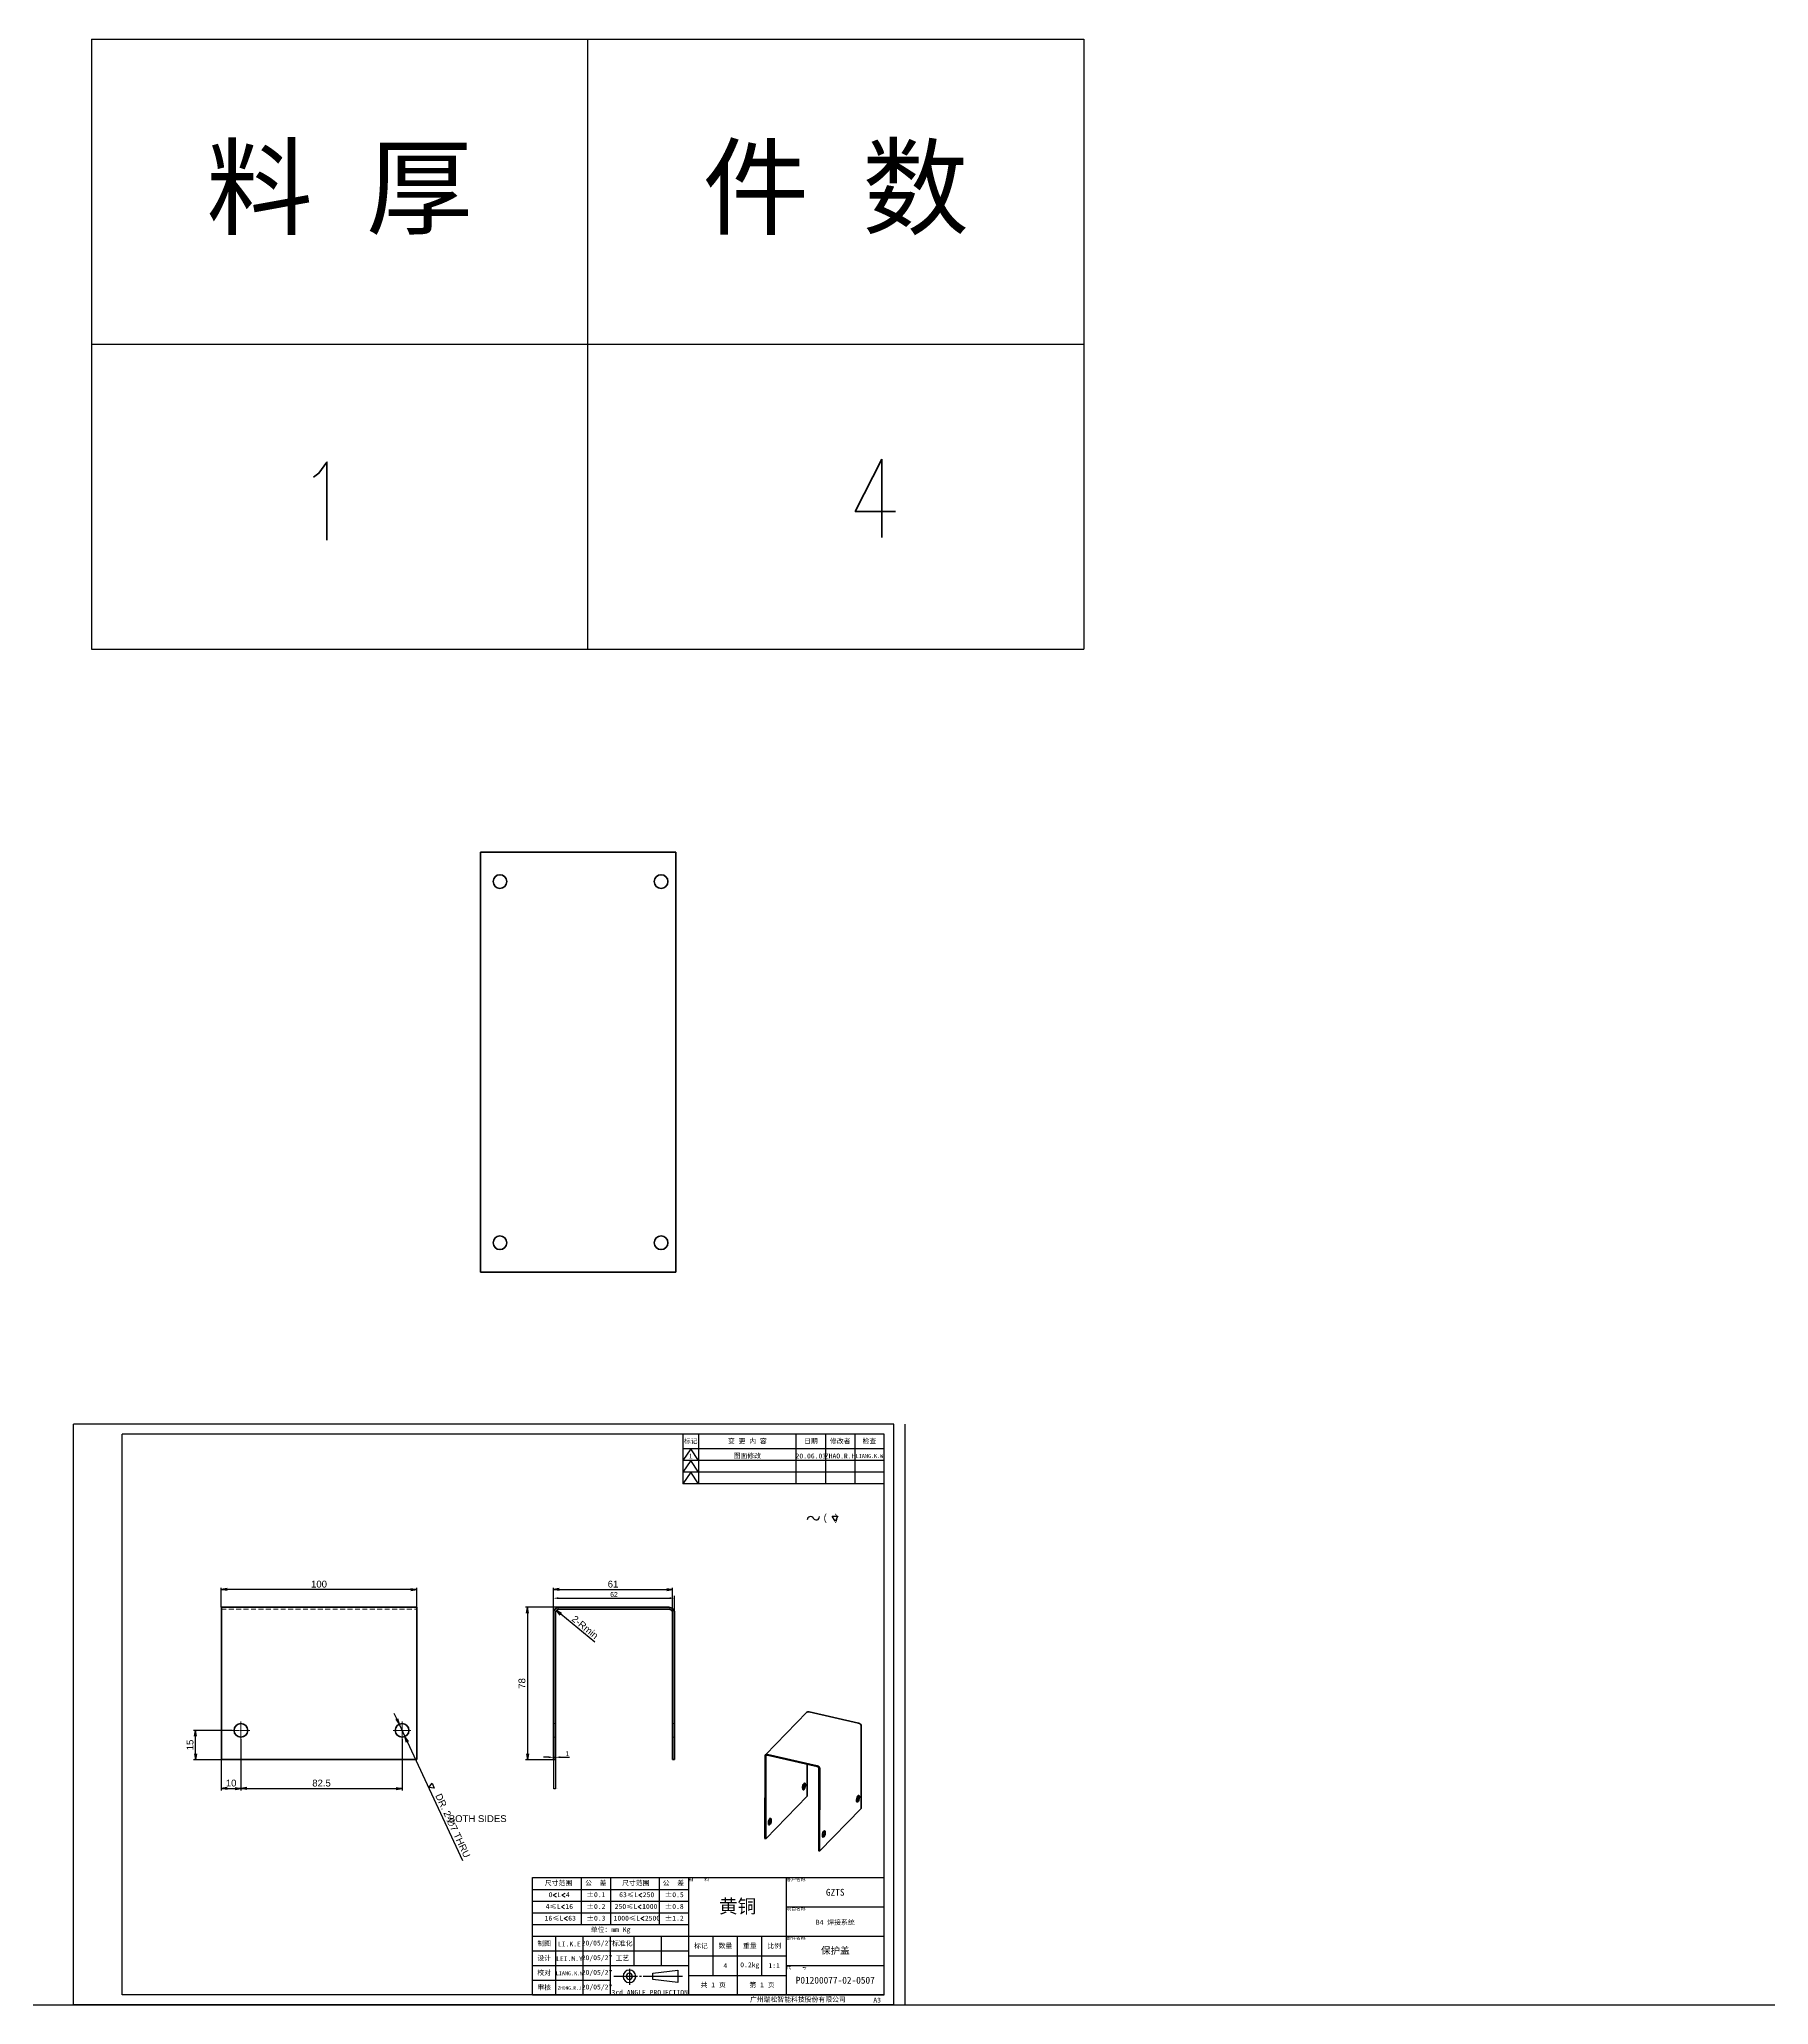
# Model space of a CAD drawing. Header units: millimetres. Extents: x -1727 to 307751, y -105919 to 6637.
# Drawn here: x 27867 to 28753, y -8118 to -7112 of the extents above; entities that cross this region are included whole.
import ezdxf
from ezdxf.enums import TextEntityAlignment as Align

# ---------------------------------------------------------------- set-up
doc = ezdxf.new("R2010")
doc.units = ezdxf.units.MM
doc.linetypes.add('CENTER-HOKUTO', pattern=[23, 20, -1, 1, -1])
doc.linetypes.add('HIDDEN-HOKUTO', pattern=[3.8, 2.5, -1.3])
for name, color, linetype in [('AM_7', 2, 'CENTER-HOKUTO'), ('AM_HID', 1, 'HIDDEN-HOKUTO'), ('AM_VIS', 7, 'Continuous'), ('TITLE_FRAME', 7, 'Continuous'), ('WORD_DIM', 253, 'Continuous')]:
    doc.layers.add(name, color=color, linetype=linetype)
doc.layers.add('SOLID LINE', color=7, linetype='Continuous', lineweight=30)
doc.styles.add('DIM', font='txt.shx', dxfattribs={"width": 0.8, "bigfont": 'bigfont.shx'})
doc.styles.get("Standard").update_dxf_attribs({"font": 'arial.ttf'})
doc.dimstyles.new('ISO-25', dxfattribs={"dimtxt": 2.5, "dimasz": 2.5, "dimexe": 1.25, "dimexo": 0.625, "dimtad": 1, "dimtxsty": 'Standard', "dimcen": 2.5, "dimadec": 0, "dimazin": 0, "dimtfac": 1, "dimtmove": 0, "dimatfit": 3, "dimfxl": 0, "dimarcsym": 0})
doc.dimstyles.new('RS-1-1', dxfattribs={"dimtxt": 3.5, "dimasz": 3, "dimexe": 1, "dimexo": 0, "dimgap": 1, "dimtad": 3, "dimdsep": 46, "dimtxsty": 'Standard', "dimblk1": 'OPEN', "dimblk2": 'OPEN', "dimsah": 1, "dimcen": 0, "dimclrd": 256, "dimclre": 256, "dimclrt": 3, "dimadec": 0, "dimazin": 0, "dimtfac": 1, "dimtmove": 0, "dimatfit": 3, "dimfxl": 0, "dimtolj": 1, "dimtzin": 0, "dimarcsym": 0})
doc.dimstyles.new('RS-1-1$3', dxfattribs={"dimtxt": 3.5, "dimasz": 3, "dimexe": 1, "dimexo": 0, "dimgap": 1, "dimtad": 3, "dimtih": 1, "dimtoh": 1, "dimdsep": 46, "dimtxsty": 'Standard', "dimblk1": 'OPEN', "dimblk2": 'OPEN', "dimsah": 1, "dimcen": 0, "dimclrd": 256, "dimclre": 256, "dimclrt": 3, "dimadec": 0, "dimazin": 0, "dimtfac": 1, "dimtmove": 0, "dimatfit": 3, "dimfxl": 0, "dimtolj": 1, "dimtzin": 0, "dimarcsym": 0})
doc.dimstyles.get("Standard").update_dxf_attribs({"dimtxt": 0.18, "dimasz": 0.18, "dimexe": 0.18, "dimexo": 0.0625, "dimgap": 0.09, "dimtad": 0, "dimtih": 1, "dimtoh": 1, "dimdec": 4, "dimzin": 0, "dimdsep": 46, "dimtxsty": 'Standard', "dimcen": 0.09, "dimadec": 0, "dimazin": 0, "dimtfac": 1, "dimtdec": 4, "dimtofl": 0, "dimtmove": 0, "dimatfit": 3, "dimfxl": 0, "dimtolj": 1, "dimtzin": 0, "dimarcsym": 0})

# ---------------------------------------------------------------- blocks, each defined once
blk = doc.blocks.new('A$C346D7300')
at = {"color": 7, "lineweight": 35}
for p, q in [((-55.4, 98.3), (-13, 142)), ((39.9, 131), (-10.8, 142.5)), ((42.4, 43.7), (42.6, 127.7)), ((-56.1, 12.8), (-55.9, 96.9)), ((-55, 96.7), (-55.2, 12.6)), ((-2.5, 87.3), (-53.2, 98.9)), ((-2.5, 86.4), (-53.2, 98)), ((-12.8, 88.8), (-12.8, 56.3)), ((-0.7, 84.3), (-0.9, 0.2)), ((0, 0), (0.2, 84.1)), ((-12.8, 56.3), (-55.2, 12.6)), ((0, 0), (42.4, 43.7))]:
    blk.add_line(p, q, dxfattribs=at)
at = {"color": 7, "lineweight": 35, "ltscale": 0.023238}
blk.add_line((-55.2, 12.6), (-56.1, 12.8), dxfattribs=at)
at = {"color": 7, "lineweight": 35, "ltscale": 0.02319}
blk.add_line((0, 0), (-0.9, 0.2), dxfattribs=at)
at = {"color": 7, "lineweight": 35}
for centre, major_axis, ratio, start_param, end_param in [((-10.8, 139.9), (2.15, -2.09), 0.793457, 2.224818, 3.141612), ((39.9, 128.3), (-2.15, 2.09), 0.793457, 3.795614, 5.36641), ((-53.2, 96.3), (2.15, -2.09), 0.793457, 3.141612, 3.795614), ((-53.2, 96.3), (2.15, -2.09), 0.793457, 2.224818, 3.141612), ((-53.2, 96.3), (1.44, -1.39), 0.793457, 3.141612, 3.795614), ((-53.2, 96.3), (1.44, -1.39), 0.793457, 2.224818, 3.141612), ((-2.5, 84.7), (-2.15, 2.09), 0.793457, 3.795614, 5.36641), ((-2.5, 84.7), (1.44, -1.39), 0.793457, 0.654021, 2.224818), ((-16, 66.1), (-0.78, -3.41), 0.370278, 3.141553, 6.283146), ((-16.9, 66.3), (-0.78, -3.41), 0.370278, 0.366467, 2.617639), ((-16, 66.1), (-0.78, -3.41), 0.370278, 6.283146, 8.900825), ((-16.9, 66.3), (-0.78, -3.41), 0.370278, 2.617639, 2.775188), ((-16, 66.1), (-0.78, -3.41), 0.370278, 2.617639, 3.141553), ((39.3, 53.5), (0.78, 3.41), 0.370278, 0.000039, 3.141631), ((38.4, 53.7), (0.78, 3.41), 0.370278, 3.508089, 4.759232), ((39.3, 53.5), (0.78, 3.41), 0.370278, 3.141631, 4.759232), ((38.4, 53.7), (0.78, 3.41), 0.370278, 4.759232, 5.916789), ((39.3, 53.5), (0.78, 3.41), 0.370278, 4.759232, 6.283224), ((-51, 30.1), (-0.78, -3.41), 0.370278, 3.141553, 6.283146), ((-51.9, 30.3), (-0.78, -3.41), 0.370278, 0.366467, 2.617639), ((-51, 30.1), (-0.78, -3.41), 0.370278, 6.283146, 8.900825), ((-51.9, 30.3), (-0.78, -3.41), 0.370278, 2.617639, 2.775188), ((-51, 30.1), (-0.78, -3.41), 0.370278, 2.617639, 3.141553), ((4.3, 17.5), (0.78, 3.41), 0.370278, 0.000039, 1.617639), ((3.4, 17.7), (0.78, 3.41), 0.370278, 3.508089, 5.916789), ((4.3, 17.5), (0.78, 3.41), 0.370278, 3.141631, 6.283224), ((4.3, 17.5), (0.78, 3.41), 0.370278, 1.617639, 3.141631)]:
    blk.add_ellipse(centre, major_axis=major_axis, ratio=ratio, start_param=start_param, end_param=end_param, dxfattribs=at)
blk = doc.blocks.new('_OPEN')
at = {"color": 0}
for p, q in [((-1, 0.17), (0, 0)), ((-1, -0.17), (0, 0)), ((0, 0), (-1, 0))]:
    blk.add_line(p, q, dxfattribs=at)
blk = doc.blocks.new('*D509')
at = {"layer": 'DEFPOINTS', "color": 0, "ltscale": 12, "transparency": 16777216}
for p in [(28191.6, -7905.7), (28130.6, -7917.7), (28191.6, -7917.7)]:
    blk.add_point(p, dxfattribs=at)
at = {"layer": 'WORD_DIM', "lineweight": -2, "ltscale": 12, "transparency": 16777216}
for p, q in [((28130.6, -7917.7), (28130.6, -7904.7)), ((28133.6, -7905.7), (28188.6, -7905.7)), ((28191.6, -7917.7), (28191.6, -7904.7))]:
    blk.add_line(p, q, dxfattribs=at)
at = {"layer": 'WORD_DIM', "lineweight": -2, "ltscale": 12, "transparency": 16777216, "xscale": 3, "yscale": 3, "zscale": 3, "rotation": 180}
blk.add_blockref('_OPEN', (28130.6, -7905.7), dxfattribs=at)
at = {"layer": 'WORD_DIM', "lineweight": -2, "ltscale": 12, "transparency": 16777216, "xscale": 3, "yscale": 3, "zscale": 3}
blk.add_blockref('_OPEN', (28191.6, -7905.7), dxfattribs=at)
at = {"layer": 'WORD_DIM', "color": 3, "ltscale": 12, "transparency": 16777216, "insert": (28161.1, -7902.9), "char_height": 3.5, "attachment_point": 5}
blk.add_mtext('\\A1;61', dxfattribs=at)
blk = doc.blocks.new('*D510')
at = {"layer": 'DEFPOINTS', "color": 0, "ltscale": 12, "transparency": 16777216}
for p in [(28133.6, -7914.7), (28117.3, -7992.7), (28130.6, -7992.7)]:
    blk.add_point(p, dxfattribs=at)
at = {"layer": 'WORD_DIM', "lineweight": -2, "ltscale": 12, "transparency": 16777216}
for p, q in [((28133.6, -7914.7), (28116.3, -7914.7)), ((28117.3, -7917.7), (28117.3, -7989.7)), ((28130.6, -7992.7), (28116.3, -7992.7))]:
    blk.add_line(p, q, dxfattribs=at)
at = {"layer": 'WORD_DIM', "lineweight": -2, "ltscale": 12, "transparency": 16777216, "xscale": 3, "yscale": 3, "zscale": 3}
for p, rotation in [((28117.3, -7914.7), 90), ((28117.3, -7992.7), 270)]:
    blk.add_blockref('_OPEN', p, dxfattribs=dict(at, rotation=rotation))
at = {"layer": 'WORD_DIM', "color": 3, "ltscale": 12, "transparency": 16777216, "insert": (28114.5, -7953.7), "char_height": 3.5, "attachment_point": 5, "rotation": 90}
blk.add_mtext('\\A1;78', dxfattribs=at)
blk = doc.blocks.new('*D511')
at = {"layer": 'DEFPOINTS', "color": 0, "ltscale": 12, "transparency": 16777216}
for p in [(27960.6, -7905.7), (27960.6, -7914.7), (28060.6, -7914.7)]:
    blk.add_point(p, dxfattribs=at)
at = {"layer": 'WORD_DIM', "lineweight": -2, "ltscale": 12, "transparency": 16777216}
for p, q in [((27960.6, -7914.7), (27960.6, -7904.7)), ((28057.6, -7905.7), (27963.6, -7905.7)), ((28060.6, -7914.7), (28060.6, -7904.7))]:
    blk.add_line(p, q, dxfattribs=at)
at = {"layer": 'WORD_DIM', "lineweight": -2, "ltscale": 12, "transparency": 16777216, "xscale": 3, "yscale": 3, "zscale": 3, "rotation": 180}
blk.add_blockref('_OPEN', (27960.6, -7905.7), dxfattribs=at)
at = {"layer": 'WORD_DIM', "lineweight": -2, "ltscale": 12, "transparency": 16777216, "xscale": 3, "yscale": 3, "zscale": 3}
blk.add_blockref('_OPEN', (28060.6, -7905.7), dxfattribs=at)
at = {"layer": 'WORD_DIM', "color": 3, "ltscale": 12, "transparency": 16777216, "insert": (28010.6, -7902.9), "char_height": 3.5, "attachment_point": 5}
blk.add_mtext('\\A1;100', dxfattribs=at)
blk = doc.blocks.new('*D512')
at = {"layer": 'DEFPOINTS', "color": 0, "ltscale": 12, "transparency": 16777216}
for p in [(28132.1, -7916.4), (28133.6, -7917.7)]:
    blk.add_point(p, dxfattribs=at)
at = {"layer": 'WORD_DIM', "lineweight": -2, "ltscale": 12, "transparency": 16777216}
blk.add_line((28151.8, -7932.5), (28134.4, -7918.3), dxfattribs=at)
at = {"layer": 'WORD_DIM', "lineweight": -2, "ltscale": 12, "transparency": 16777216, "xscale": 3, "yscale": 3, "zscale": 3, "rotation": 140.8085792131847}
blk.add_blockref('_OPEN', (28132.1, -7916.4), dxfattribs=at)
at = {"layer": 'WORD_DIM', "color": 3, "ltscale": 12, "transparency": 16777216, "insert": (28146.8, -7924.9), "char_height": 3.5, "attachment_point": 5, "rotation": 320.8086}
blk.add_mtext('\\A1;2-Rmin', dxfattribs=at)
blk = doc.blocks.new('*D513')
at = {"layer": 'DEFPOINTS', "color": 0, "ltscale": 12, "transparency": 16777216}
for p in [(27970.6, -7982.2), (27960.6, -7992.7), (27970.6, -8007.5)]:
    blk.add_point(p, dxfattribs=at)
at = {"layer": 'WORD_DIM', "lineweight": -2, "ltscale": 12, "transparency": 16777216}
for p, q in [((27970.6, -7982.2), (27970.6, -8008.5)), ((27960.6, -7992.7), (27960.6, -8008.5)), ((27963.6, -8007.5), (27967.6, -8007.5))]:
    blk.add_line(p, q, dxfattribs=at)
at = {"layer": 'WORD_DIM', "lineweight": -2, "ltscale": 12, "transparency": 16777216, "xscale": 3, "yscale": 3, "zscale": 3, "rotation": 180}
blk.add_blockref('_OPEN', (27960.6, -8007.5), dxfattribs=at)
at = {"layer": 'WORD_DIM', "lineweight": -2, "ltscale": 12, "transparency": 16777216, "xscale": 3, "yscale": 3, "zscale": 3}
blk.add_blockref('_OPEN', (27970.6, -8007.5), dxfattribs=at)
at = {"layer": 'WORD_DIM', "color": 3, "ltscale": 12, "transparency": 16777216, "insert": (27965.6, -8004.7), "char_height": 3.5, "attachment_point": 5}
blk.add_mtext('\\A1;10', dxfattribs=at)
blk = doc.blocks.new('*D514')
at = {"layer": 'DEFPOINTS', "color": 0, "ltscale": 12, "transparency": 16777216}
for p in [(27970.6, -7982.2), (28053.1, -7982.2), (28053.1, -8007.5)]:
    blk.add_point(p, dxfattribs=at)
at = {"layer": 'WORD_DIM', "lineweight": -2, "ltscale": 12, "transparency": 16777216}
for p, q in [((27970.6, -7982.2), (27970.6, -8008.5)), ((28053.1, -7982.2), (28053.1, -8008.5)), ((27973.6, -8007.5), (28050.1, -8007.5))]:
    blk.add_line(p, q, dxfattribs=at)
at = {"layer": 'WORD_DIM', "lineweight": -2, "ltscale": 12, "transparency": 16777216, "xscale": 3, "yscale": 3, "zscale": 3, "rotation": 180}
blk.add_blockref('_OPEN', (27970.6, -8007.5), dxfattribs=at)
at = {"layer": 'WORD_DIM', "lineweight": -2, "ltscale": 12, "transparency": 16777216, "xscale": 3, "yscale": 3, "zscale": 3}
blk.add_blockref('_OPEN', (28053.1, -8007.5), dxfattribs=at)
at = {"layer": 'WORD_DIM', "color": 3, "ltscale": 12, "transparency": 16777216, "insert": (28011.9, -8004.7), "char_height": 3.5, "attachment_point": 5}
blk.add_mtext('\\A1;82.5', dxfattribs=at)
blk = doc.blocks.new('*D515')
at = {"layer": 'DEFPOINTS', "color": 0, "ltscale": 12, "transparency": 16777216}
for p in [(27947.4, -7977.7), (27966.1, -7977.7), (27960.6, -7992.7)]:
    blk.add_point(p, dxfattribs=at)
at = {"layer": 'WORD_DIM', "lineweight": -2, "ltscale": 12, "transparency": 16777216}
for p, q in [((27966.1, -7977.7), (27946.4, -7977.7)), ((27947.4, -7989.7), (27947.4, -7980.7)), ((27960.6, -7992.7), (27946.4, -7992.7))]:
    blk.add_line(p, q, dxfattribs=at)
at = {"layer": 'WORD_DIM', "lineweight": -2, "ltscale": 12, "transparency": 16777216, "xscale": 3, "yscale": 3, "zscale": 3}
for p, rotation in [((27947.4, -7977.7), 90), ((27947.4, -7992.7), 270)]:
    blk.add_blockref('_OPEN', p, dxfattribs=dict(at, rotation=rotation))
at = {"layer": 'WORD_DIM', "color": 3, "ltscale": 12, "transparency": 16777216, "insert": (27944.6, -7985.2), "char_height": 3.5, "attachment_point": 5, "rotation": 90}
blk.add_mtext('\\A1;15', dxfattribs=at)
blk = doc.blocks.new('*D516')
at = {"layer": 'DEFPOINTS', "color": 0, "ltscale": 12, "transparency": 16777216}
for p in [(28051.6, -7974.5), (28054.6, -7980.9)]:
    blk.add_point(p, dxfattribs=at)
at = {"layer": 'WORD_DIM', "lineweight": -2, "ltscale": 12, "transparency": 16777216}
for p, q in [((28050.4, -7971.8), (28049.1, -7969.1)), ((28051.6, -7974.5), (28054.6, -7980.9)), ((28084.2, -8044.4), (28055.9, -7983.6))]:
    blk.add_line(p, q, dxfattribs=at)
at = {"layer": 'WORD_DIM', "lineweight": -2, "ltscale": 12, "transparency": 16777216, "xscale": 3, "yscale": 3, "zscale": 3}
for p, rotation in [((28051.6, -7974.5), 294.9598721594728), ((28054.6, -7980.9), 114.9598721594728)]:
    blk.add_blockref('_OPEN', p, dxfattribs=dict(at, rotation=rotation))
at = {"layer": 'WORD_DIM', "color": 3, "ltscale": 12, "transparency": 16777216, "insert": (28079, -8026.5), "char_height": 3.5, "attachment_point": 5, "rotation": 294.9599}
blk.add_mtext('\\A1;DR. 2-∅7 THRU', dxfattribs=at)
blk = doc.blocks.new('shiage1')
at = {"layer": 'WORD_DIM', "color": 3, "linetype": 'Continuous'}
for p, q in [((0, 0), (-1.4, 2.5)), ((-1.4, 2.5), (1.4, 2.5)), ((1.4, 2.5), (0, 0))]:
    blk.add_line(p, q, dxfattribs=at)
blk = doc.blocks.new('*D517')
at = {"layer": 'DEFPOINTS', "color": 0, "linetype": 'Continuous', "ltscale": 5, "transparency": 16777216}
for p in [(28130.6, -7992.7), (28131.6, -7992.7), (28131.6, -8007.5)]:
    blk.add_point(p, dxfattribs=at)
at = {"layer": 'WORD_DIM', "color": 0, "linetype": 'Continuous', "lineweight": -2, "ltscale": 5, "transparency": 16777216}
for p, q in [((28130.6, -7992.8), (28130.6, -8007.7)), ((28131.6, -7992.8), (28131.6, -8007.7)), ((28130.8, -8007.5), (28131.4, -8007.5)), ((28131.6, -8007.5), (28131.8, -8007.5))]:
    blk.add_line(p, q, dxfattribs=at)
at = {"layer": 'WORD_DIM', "color": 0, "linetype": 'Continuous', "ltscale": 5, "transparency": 16777216}
for points in [[(28130.8, -8007.5), (28130.8, -8007.6), (28130.6, -8007.5)], [(28131.4, -8007.5), (28131.4, -8007.6), (28131.6, -8007.5)]]:
    blk.add_solid(points, dxfattribs=at)
at = {"layer": 'WORD_DIM', "color": 0, "linetype": 'Continuous', "ltscale": 5, "transparency": 16777216, "insert": (28132.3, -8007.5), "char_height": 0.18, "attachment_point": 5}
blk.add_mtext('\\A1;t1.0000', dxfattribs=at)
blk = doc.blocks.new('shiage0')
at = {"layer": 'WORD_DIM', "color": 3, "linetype": 'Continuous'}
for centre, start, end in [((1.7, 0), 30, 180), ((4.6, 1.7), 210, 0)]:
    blk.add_arc(centre, 1.69, start, end, dxfattribs=at)
blk = doc.blocks.new('12')
at = {"layer": 'TITLE_FRAME', "color": 3, "linetype": 'Continuous'}
blk.add_lwpolyline([(20.5, 3), (19, 5.5), (21.9, 5.5)], close=True, dxfattribs=at)
blk.add_blockref('shiage0', (6.2, 3.6), dxfattribs=at)
blk.add_text('(   )', height=3.5, dxfattribs=at).set_placement((14.6, 3.1))
blk = doc.blocks.new('*D518')
at = {"color": 0, "lineweight": -2, "transparency": 16777216}
for p, q in [((28128.1, -7991.5), (28125.6, -7991.5)), ((28130.6, -7992.1), (28130.6, -7990.2)), ((28130.6, -7991.5), (28131.6, -7991.5)), ((28131.6, -7992.1), (28131.6, -7990.2)), ((28134.1, -7991.5), (28138.8, -7991.5))]:
    blk.add_line(p, q, dxfattribs=at)
at = {"color": 0, "transparency": 16777216}
for points in [[(28128.1, -7991), (28128.1, -7991.9), (28130.6, -7991.5)], [(28134.1, -7991), (28134.1, -7991.9), (28131.6, -7991.5)]]:
    blk.add_solid(points, dxfattribs=at)
at = {"layer": 'DEFPOINTS', "color": 0, "transparency": 16777216}
for p in [(28130.6, -7992.7), (28131.6, -7991.5), (28131.6, -7992.7)]:
    blk.add_point(p, dxfattribs=at)
at = {"color": 0, "transparency": 16777216, "insert": (28137.7, -7989.6), "char_height": 2.5, "attachment_point": 5}
blk.add_mtext('1', dxfattribs=at)
blk = doc.blocks.new('*D519')
at = {"color": 0, "lineweight": -2, "transparency": 16777216}
for p, q in [((28130.6, -7917.1), (28130.6, -7908.8)), ((28133.1, -7910.1), (28190.1, -7910.1)), ((28192.6, -7917.1), (28192.6, -7908.8))]:
    blk.add_line(p, q, dxfattribs=at)
at = {"color": 0, "transparency": 16777216}
for points in [[(28133.1, -7909.6), (28133.1, -7910.5), (28130.6, -7910.1)], [(28190.1, -7909.6), (28190.1, -7910.5), (28192.6, -7910.1)]]:
    blk.add_solid(points, dxfattribs=at)
at = {"layer": 'DEFPOINTS', "color": 0, "transparency": 16777216}
for p in [(28192.6, -7910.1), (28130.6, -7917.7), (28192.6, -7917.7)]:
    blk.add_point(p, dxfattribs=at)
at = {"color": 0, "transparency": 16777216, "insert": (28161.6, -7908.2), "char_height": 2.5, "attachment_point": 5}
blk.add_mtext('62', dxfattribs=at)
blk = doc.blocks.new('*T16')
at = {"color": 0, "linetype": 'ByBlock', "lineweight": -2, "transparency": 16777216}
for p, q in [((0, 0), (127, 0)), ((0, 0), (0, -78)), ((63.5, 0), (63.5, -78)), ((127, 0), (127, -78)), ((0, -39), (127, -39)), ((0, -78), (127, -78))]:
    blk.add_line(p, q, dxfattribs=at)
at = {"color": 0, "transparency": 16777216, "char_height": 10, "width": 60.5, "attachment_point": 5}
for s, insert in [('{\\fSimSun|b0|i0|c134|p2;料 厚}', (31.75, -19.5)), ('{\\fSimSun|b0|i0|c134|p2;件 数}', (95.25, -19.5))]:
    blk.add_mtext(s, dxfattribs=dict(at, insert=insert))
blk = doc.blocks.new('拆图参数')
blk.add_blockref('*T16', (-63.5, 78))
at = {"style": 'DIM', "width": 0.8}
blk.add_attdef('6', text='', height=10, dxfattribs=at).set_placement((-37.13, 18.91), align=Align.MIDDLE_LEFT)
blk.add_attdef('1', text='', height=10, dxfattribs=at).set_placement((36.65, 19.27), align=Align.MIDDLE_CENTER)

msp = doc.modelspace()

# ---------------------------------------------------------------- linework, layer by layer
msp.add_line((538.05434, -8118.07641), (39955.55791, -8118.07641))
at = {"layer": 'AM_7', "lineweight": 13, "ltscale": 0.227539}
for p, q in [((27970.62492, -7982.24975), (27970.62492, -7973.14819)), ((28053.12492, -7982.24975), (28053.12492, -7973.14819))]:
    msp.add_line(p, q, dxfattribs=at)
at = {"layer": 'AM_7', "lineweight": 13, "ltscale": 0.227502}
for p, q in [((27975.17497, -7977.69897), (27966.07487, -7977.69897)), ((28057.67497, -7977.69897), (28048.57487, -7977.69897))]:
    msp.add_line(p, q, dxfattribs=at)
at = {"layer": 'AM_HID', "lineweight": 13}
msp.add_line((27960.62492, -7915.69897), (28060.62492, -7915.69897), dxfattribs=at)
at = {"layer": 'AM_HID', "lineweight": 13, "ltscale": 0.025}
for p, q in [((28130.62556, -7974.19897), (28131.62556, -7974.19897)), ((28130.62556, -7974.19897), (28131.62556, -7974.19897)), ((28192.62556, -7974.19897), (28191.62556, -7974.19897)), ((28192.62556, -7974.19897), (28191.62556, -7974.19897)), ((28130.62556, -7981.19897), (28131.62556, -7981.19897)), ((28130.62556, -7981.19897), (28131.62556, -7981.19897)), ((28192.62556, -7981.19897), (28191.62556, -7981.19897)), ((28192.62556, -7981.19897), (28191.62556, -7981.19897))]:
    msp.add_line(p, q, dxfattribs=at)
at = {"layer": 'AM_VIS', "lineweight": 35}
for p, q in [((28093.2329, -7743.20347), (28093.2329, -7528.40347)), ((28093.2329, -7528.40347), (28193.2329, -7528.40347)), ((28193.2329, -7743.20347), (28193.2329, -7528.40347)), ((28093.2329, -7743.20347), (28193.2329, -7743.20347)), ((27960.62492, -7992.69897), (27960.62492, -7914.69897)), ((27960.62492, -7914.69897), (28060.62492, -7914.69897)), ((28060.62492, -7992.69897), (28060.62492, -7914.69897)), ((28130.62556, -7992.69897), (28130.62556, -7917.69897)), ((28131.62556, -7917.69897), (28131.62556, -7992.69897)), ((28189.62556, -7914.69897), (28133.62556, -7914.69897)), ((28189.62556, -7915.69897), (28133.62556, -7915.69897)), ((28191.62556, -7917.69897), (28191.62556, -7992.69897)), ((28192.62556, -7992.69897), (28192.62556, -7917.69897)), ((27960.62492, -7992.69897), (28060.62492, -7992.69897))]:
    msp.add_line(p, q, dxfattribs=at)
at = {"layer": 'AM_VIS', "linetype": 'Continuous'}
for p, q in [((28299.86613, -7826.07641), (27909.86613, -7826.07641)), ((27909.86613, -8113.07641), (27909.86613, -7826.07641)), ((28299.86613, -8113.07641), (28299.86613, -7826.07641)), ((28299.86613, -8113.07641), (27909.86613, -8113.07641))]:
    msp.add_line(p, q, dxfattribs=at)
at = {"layer": 'AM_VIS', "lineweight": 35, "ltscale": 0.075}
for p, q in [((27960.62492, -7914.69897), (27960.62492, -7917.69897)), ((28060.62492, -7914.69897), (28060.62492, -7917.69897))]:
    msp.add_line(p, q, dxfattribs=at)
at = {"layer": 'AM_VIS', "lineweight": 35, "ltscale": 0.025}
for p, q in [((28131.62556, -7992.69897), (28130.62556, -7992.69897)), ((28192.62556, -7992.69897), (28191.62556, -7992.69897))]:
    msp.add_line(p, q, dxfattribs=at)
at = {"layer": 'AM_VIS', "lineweight": 35}
for centre in [(28103.2329, -7543.40347), (28185.7329, -7543.40347), (28103.2329, -7728.20347), (28185.7329, -7728.20347), (27970.62492, -7977.69897), (28053.12492, -7977.69897)]:
    msp.add_circle(centre, 3.5, dxfattribs=at)
for centre, radius, start, end in [((28103.2329, -7543.40347), 3.5, 207.60211517, 208.64818596), ((28103.2329, -7543.40347), 3.5, 207.60211517, 208.64818596), ((28185.7329, -7543.40347), 3.5, 207.60211517, 208.64818596), ((28185.7329, -7543.40347), 3.5, 207.60211517, 208.64818596), ((28103.2329, -7728.20347), 3.5, 151.35181404, 152.39788483), ((28103.2329, -7728.20347), 3.5, 151.35181404, 152.39788483), ((28185.7329, -7728.20347), 3.5, 151.35181404, 152.39788483), ((28185.7329, -7728.20347), 3.5, 151.35181404, 152.39788483), ((28133.62556, -7917.69897), 3, 90.0000025, 180.00000501), ((28133.62556, -7917.69897), 2, 90.0000025, 180.00000501), ((28189.62556, -7917.69897), 3, 359.99999937, 90.0000025), ((28189.62556, -7917.69897), 2, 359.99999933, 90.0000025), ((27970.62492, -7977.69897), 3.5, 151.35181404, 152.39788483), ((28053.12492, -7977.69897), 3.5, 151.35181404, 152.39788483)]:
    msp.add_arc(centre, radius, start, end, dxfattribs=at)
at = {"layer": 'TITLE_FRAME', "linetype": 'Continuous'}
for p, q in [((28196.86613, -7826.07641), (28196.86613, -7851.57641)), ((28299.86613, -7833.57641), (28196.86613, -7833.57641)), ((28200.86613, -7833.57641), (28196.86613, -7839.57641)), ((28204.86613, -7839.57641), (28200.86613, -7833.57641)), ((28204.86613, -7826.07641), (28204.86613, -7851.57641)), ((28254.86613, -7851.57641), (28254.86613, -7826.07641)), ((28269.86613, -7826.07641), (28269.86613, -7851.57641)), ((28284.86613, -7826.07641), (28284.86613, -7851.57641)), ((28299.86613, -7851.57641), (28299.86613, -7826.07641)), ((28299.86613, -7839.57641), (28196.86613, -7839.57641)), ((28200.86613, -7839.57641), (28196.86613, -7845.57641)), ((28204.86613, -7845.57641), (28200.86613, -7839.57641)), ((28299.86613, -7845.57641), (28196.86613, -7845.57641)), ((28200.86613, -7845.57641), (28196.86613, -7851.57641)), ((28299.86613, -7851.57641), (28196.86613, -7851.57641)), ((28204.86613, -7851.57641), (28200.86613, -7845.57641)), ((28119.86613, -8053.07641), (28299.86613, -8053.07641)), ((28119.86613, -8113.07641), (28119.86613, -8053.07641)), ((28144.86613, -8053.07641), (28144.86613, -8077.07641)), ((28159.86613, -8053.07641), (28159.86613, -8077.07641)), ((28184.86613, -8077.07641), (28184.86613, -8053.07641)), ((28199.86613, -8113.07641), (28199.86613, -8053.07641)), ((28249.86613, -8113.07641), (28249.86613, -8053.07641)), ((28299.86613, -8113.07641), (28299.86613, -8053.07641)), ((28119.86613, -8059.07641), (28199.86613, -8059.07641)), ((28119.86613, -8065.07641), (28199.86613, -8065.07641)), ((28119.86613, -8071.07641), (28199.86613, -8071.07641)), ((28249.86613, -8068.07641), (28299.86613, -8068.07641)), ((28119.86613, -8077.07641), (28199.86613, -8077.07641)), ((28119.86613, -8083.07641), (28299.86613, -8083.07641)), ((28131.86613, -8113.07641), (28131.86613, -8083.07641)), ((28145.86613, -8113.07641), (28145.86613, -8083.07641)), ((28159.86613, -8113.07641), (28159.86613, -8083.07641)), ((28171.86613, -8098.07641), (28171.86613, -8083.07641)), ((28185.86613, -8098.07641), (28185.86613, -8083.07641)), ((28212.36613, -8103.07641), (28212.36613, -8083.07641)), ((28224.86613, -8113.07641), (28224.86613, -8083.07641)), ((28237.36613, -8103.07641), (28237.36613, -8083.07641)), ((28119.86613, -8090.57641), (28199.86613, -8090.57641)), ((28199.86613, -8093.07641), (28249.86613, -8093.07641)), ((28119.86613, -8098.07641), (28199.86613, -8098.07641)), ((28119.86613, -8105.57641), (28159.86613, -8105.57641)), ((28199.86613, -8103.07641), (28249.86613, -8103.07641)), ((28249.86613, -8098.07641), (28299.86613, -8098.07641)), ((28119.86613, -8113.07641), (28299.86613, -8113.07641)), ((28119.86613, -8113.07641), (28299.86613, -8113.07641))]:
    msp.add_line(p, q, dxfattribs=at)
at = {"layer": 'TITLE_FRAME', "color": 2, "linetype": 'CENTER-HOKUTO'}
for p, q in [((28196.60622, -8103.59399), (28161.59822, -8103.59399)), ((28169.50062, -8099.65799), (28169.50062, -8107.92679))]:
    msp.add_line(p, q, dxfattribs=at)
at = {"layer": 'TITLE_FRAME', "color": 3, "linetype": 'Continuous'}
for p, q in [((28181.50062, -8101.99399), (28194.30062, -8100.39399)), ((28181.50062, -8105.19399), (28181.50062, -8101.99399)), ((28194.30062, -8106.79399), (28181.50062, -8105.19399)), ((28194.30062, -8100.39399), (28194.30062, -8106.79399))]:
    msp.add_line(p, q, dxfattribs=at)
for radius in [3.2, 1.6]:
    msp.add_arc((28169.50062, -8103.59399), radius, 0, 359.98938268, dxfattribs=at)
at = {"layer": 'WORD_DIM', "linetype": 'Continuous'}
for p, q in [((27884.86613, -8118.07641), (27884.86613, -7821.07641)), ((28304.86613, -7821.07641), (27884.86613, -7821.07641)), ((28304.86613, -8118.07641), (28304.86613, -7821.07641)), ((28310.62733, -8118.07641), (28310.62733, -7821.07641)), ((28304.86613, -8118.07641), (27884.86613, -8118.07641))]:
    msp.add_line(p, q, dxfattribs=at)

# ---------------------------------------------------------------- block references
at = {"xscale": 4, "yscale": 4, "zscale": 4}
msp.add_blockref('拆图参数', (28148.06304, -7424.41195), dxfattribs=at).add_auto_attribs({'1': '4', '6': '1'})
at = {"layer": 'WORD_DIM', "linetype": 'Continuous', "ltscale": 5}
msp.add_blockref('12', (28254.30152, -7873.62678), dxfattribs=at)
at = {"layer": 'WORD_DIM', "color": 3, "linetype": 'Continuous', "ltscale": 5, "xscale": 0.5, "yscale": 0.5, "zscale": 0.5}
msp.add_blockref('A$C346D7300', (28266.8625, -8039.45413), dxfattribs=at)
at = {"layer": 'WORD_DIM', "color": 3, "linetype": 'Continuous', "ltscale": 5, "rotation": 294.9598721594431}
msp.add_blockref('shiage1', (28066.76775, -8007.00969), dxfattribs=at)

# ---------------------------------------------------------------- texts
at = {"layer": 'SOLID LINE', "ltscale": 0.5}
for s, insert, char_height, width, attachment_point in [('\\pt15;{\\fSimHei|b0|i0|c134|p2;\\C3;标记}', (28200.86613, -7829.82641), 2.5, 8, 5), ('\\pt15;{\\fSimHei|b0|i0|c134|p2;\\C3;变 更 内 容}', (28229.86613, -7829.82641), 2.5, 50, 5), ('\\pt15;{\\fSimHei|b0|i0|c134|p2;\\C3;日期}', (28262.36613, -7829.82641), 2.5, 15, 5), ('\\pt15;{\\fSimHei|b0|i0|c134|p2;\\C3;修改者}', (28277.36613, -7829.82641), 2.5, 15, 5), ('\\pt15;{\\fSimHei|b0|i0|c134|p2;\\C3;检查}', (28292.36613, -7829.82641), 2.5, 15, 5), ('\\pt15;{\\fSimHei|b0|i0|c134|p2;\\C3;1}', (28200.86613, -7837.32641), 2.5, 8, 5), ('\\pt15;{\\fSimHei|b0|i0|c134|p2;\\C3;图面修改}', (28229.86613, -7837.32641), 2.5, 50, 5), ('\\pt15;{\\fSimHei|b0|i0|c134|p2;\\C3;20.06.03}', (28262.36613, -7837.32641), 2.5, 15, 5), ('\\pt15;{\\fSimHei|b0|i0|c134|p2;\\C3;ZHAO.R.H}', (28277.36613, -7837.32641), 2.5, 15, 5), ('\\pt12;{\\fSimHei|b0|i0|c134|p2;\\C3;LIANG.K.W}', (28292.36613, -7837.32641), 2, 15, 5), ('\\pt15;{\\fSimHei|b0|i0|c134|p2;\\C3;尺寸范围}', (28126.1861, -8054.54748), 2.5, 45.3015188, 1), ('\\pt15;{\\fSimHei|b0|i0|c134|p2;\\C3;公  差}', (28146.83984, -8054.54748), 2.5, 45.3015188, 1), ('\\pt15;{\\fSimHei|b0|i0|c134|p2;\\C3;尺寸范围}', (28165.73355, -8054.54748), 2.5, 45.3015188, 1), ('\\pt15;{\\fSimHei|b0|i0|c134|p2;\\C3;公  差}', (28186.5722, -8054.54748), 2.5, 45.3015188, 1), ('{\\fSimHei|b0|i0|c134|p2;\\C3;材    料}', (28199.86613, -8053.07641), 1.75, 50, 1), ('\\pt10.5;{\\fSimHei|b0|i0|c134|p2;\\C3;客户名称}', (28249.86613, -8053.07641), 1.75, 50, 1), ('\\pt15;{\\fSimHei|b0|i0|c134|p2;\\C3;0\\Fromans,bigfont|c134;\\H0.9583x;<\\fSimHei|b0|i0|c134|p2;\\H1.044x;L\\Fromans,bigfont|c134;\\H0.9583x;<\\fSimHei|b0|i0|c134|p2;\\H1.044x;4}', (28128.14667, -8060.54748), 2.5, 45.3015188, 1), ('\\pt15;{\\fSimHei|b0|i0|c134|p2;\\C3;%%P0.1}', (28147.44847, -8060.54748), 2.5, 45.3015188, 1), ('\\pt15;{\\fSimHei|b0|i0|c134|p2;\\C3;63\\H0.9583x;≤\\H1.044x;L\\Fromans,bigfont|c134;\\H0.9579x;<\\fSimHei|b0|i0|c134|p2;\\H1.044x;250}', (28164.24982, -8060.54748), 2.5, 45.3015188, 1), ('\\pt15;{\\fSimHei|b0|i0|c134|p2;\\C3;%%P0.5}', (28187.5188, -8060.54748), 2.5, 45.3015188, 1), ('\\pt42;{\\fSimHei|b0|i0|c134|p2;\\C3;黄铜}', (28224.86613, -8068.07641), 7, 50, 5), ('{\\fSimHei|b0|i0|c134|p2;\\C3;GZTS}', (28274.86613, -8060.57641), 3.5, 50, 5), ('\\pt15;{\\fSimHei|b0|i0|c134|p2;\\C3;16\\H0.9583x;≤\\H1.044x;L\\Fromans,bigfont|c134;\\H0.9579x;<\\fSimHei|b0|i0|c134|p2;\\H1.044x;63}', (28126.0976, -8072.54748), 2.5, 45.3015188, 1), ('\\pt15;{\\fSimHei|b0|i0|c134|p2;\\C3;4\\H0.9583x;≤\\H1.043x;L\\Fromans,bigfont|c134;\\H0.9588x;<\\fSimHei|b0|i0|c134|p2;\\H1.043x;16}', (28126.61265, -8066.54748), 2.5, 45.3015188, 1), ('\\pt15;{\\fSimHei|b0|i0|c134|p2;\\C3;%%P0.2}', (28147.44847, -8066.54748), 2.5, 45.3015188, 1), ('\\pt15;{\\fSimHei|b0|i0|c134|p2;\\C3;%%P0.3}', (28147.44847, -8072.54748), 2.5, 45.3015188, 1), ('\\pt15;{\\fSimHei|b0|i0|c134|p2;\\C3;250\\H0.9583x;≤\\H1.044x;L\\Fromans,bigfont|c134;\\H0.9579x;<\\fSimHei|b0|i0|c134|p2;\\H1.044x;1000}', (28161.96717, -8066.54748), 2.5, 45.3015188, 1), ('\\pt15;{\\fSimHei|b0|i0|c134|p2;\\C3;%%P0.8}', (28187.5188, -8066.54748), 2.5, 45.3015188, 1), ('\\pt15;{\\fSimHei|b0|i0|c134|p2;\\C3;%%P1.2}', (28187.5188, -8072.54748), 2.5, 45.3015188, 1), ('\\pt10.5;{\\fSimHei|b0|i0|c134|p2;\\C3;项目名称}', (28249.86613, -8068.07641), 1.75, 50, 1), ('{\\fSimHei|b0|i0|c134|p2;\\C3;B4 焊接系统\\P }', (28274.86613, -8078.13142), 2.5, 50, 5), ('\\pt15;{\\fSimHei|b0|i0|c134|p2;\\C3;制图}', (28125.86613, -8086.82641), 2.5, 12, 5), ('\\pt15;{\\fSimHei|b0|i0|c134|p2;\\C3;20/05/27}', (28152.86613, -8086.82641), 2.5, 14, 5), ('\\pt15;{\\fSimHei|b0|i0|c134|p2;\\C3;单位：mm Kg}', (28159.86613, -8080.07641), 2.5, 80, 5), ('\\pt15;{\\fSimHei|b0|i0|c134|p2;\\C3;标准化}', (28165.86613, -8086.82641), 2.5, 12, 5), ('\\pt10.5;{\\fSimHei|b0|i0|c134|p2;\\C3;部件名称}', (28249.86613, -8083.07641), 1.75, 50, 1), ('\\pt15;{\\fSimHei|b0|i0|c134|p2;\\C3;设计}', (28125.86613, -8094.32641), 2.5, 12, 5), ('{\\fSimHei|b0|i0|c134|p2;\\C3;LEI.M.Y}', (28138.78603, -8094.52711), 2.5, 14, 5), ('{\\fSimHei|b0|i0|c134|p2;\\C3;LI.K.E}', (28138.78603, -8087.02711), 2.5, 14, 5), ('\\pt15;{\\fSimHei|b0|i0|c134|p2;\\C3;20/05/27}', (28152.91677, -8094.32641), 2.5, 13.8987286, 5), ('\\pt15;{\\fSimHei|b0|i0|c134|p2;\\C3;工艺}', (28165.86613, -8094.32641), 2.5, 12, 5), ('\\pt15;{\\fSimHei|b0|i0|c134|p2;\\C3;标记}', (28206.11613, -8088.07641), 2.5, 12.5, 5), ('\\pt15;{\\fSimHei|b0|i0|c134|p2;\\C3;数量}', (28218.61613, -8088.07641), 2.5, 12.5, 5), ('\\pt15;{\\fSimHei|b0|i0|c134|p2;\\C3;重量}', (28231.11613, -8088.07641), 2.5, 12.5, 5), ('\\pt15;{\\fSimHei|b0|i0|c134|p2;\\C3;比例}', (28243.61613, -8088.07641), 2.5, 12.5, 5), ('{\\fSimHei|b0|i0|c134|p2;\\C3;保护盖}', (28274.86613, -8090.57641), 3.5, 50, 5), ('\\pt15;{\\fSimHei|b0|i0|c134|p2;\\C3;校对}', (28125.86613, -8101.82641), 2.5, 12, 5), ('{\\fSimHei|b0|i0|c134|p2;\\C3;LIANG.K.W}', (28138.83197, -8102.01589), 2, 11.2, 5), ('\\pt15;{\\fSimHei|b0|i0|c134|p2;\\C3;20/05/27}', (28152.91677, -8101.82641), 2.5, 13.8987286, 5), ('\\pt15;{\\fSimHei|b0|i0|c134|p2;\\C3;4}', (28218.61613, -8098.07641), 2.5, 12.5, 5), ('\\pt15;{\\fSimHei|b0|i0|c134|p2;\\C3;0.2kg}', (28231.11613, -8098.07641), 2.5, 12.5, 5), ('\\pt15;{\\fSimHei|b0|i0|c134|p2;\\C3;1:1}', (28243.61613, -8098.07641), 2.5, 12.5, 5), ('\\pt10.5;{\\fSimHei|b0|i0|c134|p2;\\C3;代    号}', (28249.86613, -8098.07641), 1.75, 50, 1), ('{\\fSimHei|b0|i0|c134|p2;\\C3;P01200077-02-0507}', (28274.86613, -8105.57641), 3.5, 50, 5), ('\\pt15;{\\fSimHei|b0|i0|c134|p2;\\C3;审核}', (28125.86613, -8109.32641), 2.5, 12, 5), ('{\\fSimHei|b0|i0|c134|p2;\\C3;ZHONG.R.J}', (28138.8089, -8109.51554), 1.7, 9.52, 5), ('\\pt15;{\\fSimHei|b0|i0|c134|p2;\\C3;20/05/27}', (28152.91677, -8109.32641), 2.5, 13.8987286, 5), ('{\\fSimHei|b0|i0|c134|p2;\\C3;3rd ANGLE PROJECTION}', (28179.86613, -8113.07641), 2.5, 40, 8), ('\\pt15;{\\fSimHei|b0|i0|c134|p2;\\C3;共 1 页}', (28212.36613, -8108.07641), 2.5, 25, 5), ('\\pt15;{\\fSimHei|b0|i0|c134|p2;\\C3;广州瑞松智能科技股份有限公司}', (28231.23475, -8114.11189), 2.5, 78.5618081, 1), ('\\pt15;{\\fSimHei|b0|i0|c134|p2;\\C3;第 1 页}', (28237.36613, -8108.07641), 2.5, 25, 5), ('\\pt15;{\\fSimHei|b0|i0|c134|p2;\\C3;A3}', (28294.355, -8114.47382), 2.5, 78.5618081, 1)]:
    msp.add_mtext(s, dxfattribs=dict(at, insert=insert, char_height=char_height, width=width, attachment_point=attachment_point))
at = {"layer": 'SOLID LINE', "ltscale": 0.5, "insert": (28161.41848, -8072.54748), "char_height": 2.5, "width": 45.3015188, "attachment_point": 1, "line_spacing_factor": 0.72}
msp.add_mtext('\\pt15;{\\fSimHei|b0|i0|c134|p2;\\C3;1000\\H0.9583x;≤\\H1.044x;L\\Fromans,bigfont|c134;\\H0.9579x;<\\fSimHei|b0|i0|c134|p2;\\H1.044x;2500}', dxfattribs=at)
at = {"layer": 'WORD_DIM', "ltscale": 12, "insert": (28106.63821, -8024.67268), "char_height": 3.5, "attachment_point": 9}
msp.add_mtext('BOTH SIDES', dxfattribs=at)

# ---------------------------------------------------------------- dimensions: what is measured, and where the dimension line sits
for base, p1, p2, picture, middle in [((28192.62556, -7910.0636), (28130.62556, -7917.69897), (28192.62556, -7917.69897), '*D519', (28161.62556, -7908.16217)), ((28131.62556, -7991.45054), (28130.62556, -7992.69897), (28131.62556, -7992.69897), '*D518', (28137.711, -7989.57043))]:
    dim = msp.add_linear_dim(base=base, p1=p1, p2=p2, dimstyle='ISO-25', override={"dimarcsym": 2})
    dim.commit()
    dim.dimension.update_dxf_attribs({"geometry": picture, "text_midpoint": middle})
at = {"layer": 'WORD_DIM', "ltscale": 12}
for base, p1, p2, picture, middle in [((27960.62492, -7905.6797), (28060.62492, -7914.69897), (27960.62492, -7914.69897), '*D511', (28010.62492, -7902.8927)), ((28191.62556, -7905.6797), (28130.62556, -7917.69897), (28191.62556, -7917.69897), '*D509', (28161.12556, -7902.8927)), ((27970.62492, -8007.53486), (27960.62492, -7992.69897), (27970.62492, -7982.24975), '*D513', (27965.62492, -8004.74786)), ((28053.12492, -8007.53486), (27970.62492, -7982.24975), (28053.12492, -7982.24975), '*D514', (28011.87492, -8004.74786))]:
    dim = msp.add_linear_dim(base=base, p1=p1, p2=p2, dimstyle='RS-1-1', dxfattribs=at)
    dim.commit()
    dim.dimension.update_dxf_attribs({"geometry": picture, "text_midpoint": middle})
for base, p1, p2, picture, middle in [((28117.32595, -7992.69897), (28133.62556, -7914.69897), (28130.62556, -7992.69897), '*D510', (28114.53895, -7953.69897)), ((27947.38821, -7977.69897), (27960.62492, -7992.69897), (27966.07487, -7977.69897), '*D515', (27944.60121, -7985.19897))]:
    dim = msp.add_linear_dim(base=base, p1=p1, p2=p2, angle=90, dimstyle='RS-1-1', dxfattribs=at)
    dim.commit()
    dim.dimension.update_dxf_attribs({"geometry": picture, "text_midpoint": middle})
dim = msp.add_radius_dim(center=(28133.62556, -7917.69897), mpoint=(28132.07549, -7916.43514), text='2-Rmin', dimstyle='RS-1-1', dxfattribs=at)
dim.commit()
dim.dimension.update_dxf_attribs({"geometry": '*D512', "text_midpoint": (28145.05739, -7927.01969), "dimtype": 164})
dim = msp.add_diameter_dim_2p(p1=(28051.64798, -7974.52586), p2=(28054.60186, -7980.87208), text='DR. 2-<> THRU', dimstyle='RS-1-1$3', override={"dimtih": 0, "dimtoh": 0}, dxfattribs=at)
dim.commit()
dim.dimension.update_dxf_attribs({"geometry": '*D516', "text_midpoint": (28076.40727, -8027.71956), "dimtype": 163})
at = {"layer": 'WORD_DIM', "linetype": 'Continuous', "ltscale": 5}
dim = msp.add_linear_dim(base=(28131.62556, -8007.53486), p1=(28130.62556, -7992.69897), p2=(28131.62556, -7992.69897), text='t<>', dimstyle='Standard', dxfattribs=at)
dim.commit()
dim.dimension.update_dxf_attribs({"geometry": '*D517', "text_midpoint": (28132.30683, -8007.53486)})

doc.saveas('drawing.dxf')
